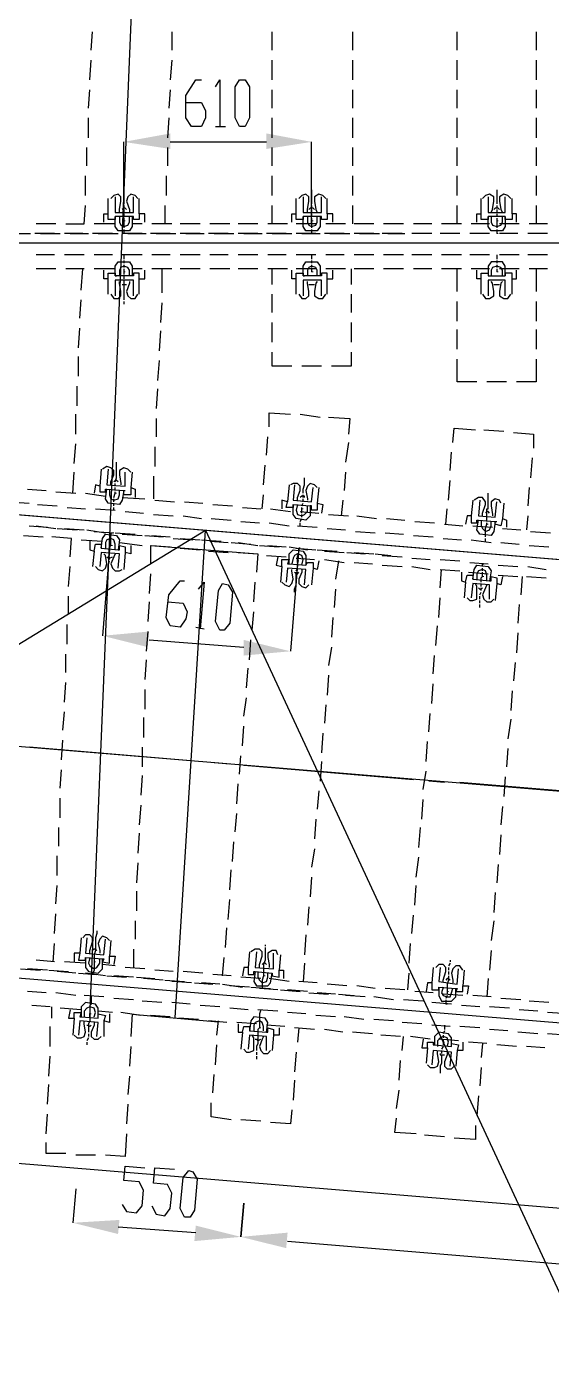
# Model space of a CAD drawing. Header units: millimetres. Extents: x -45 to 90, y -17 to 16.
# Drawn here: x 48.654 to 50.354, y -4.418 to -0.048 of the extents above; entities that cross this region are included whole.
import ezdxf

# ---------------------------------------------------------------- set-up
doc = ezdxf.new("R2010")
doc.units = ezdxf.units.MM
doc.layers.add('PDF_Geometry', color=7, linetype='Continuous')
doc.layers.add('PDF_Solid Fills', color=7, linetype='Continuous')

msp = doc.modelspace()

# ---------------------------------------------------------------- linework, layer by layer
at = {"color": 2}
for p, q in [((48.8575, -3.2662), (49.0272, 0.8114)), ((0, -0.75), (53.4325, -0.75)), ((40.7692, -0.9801), (53.4212, -2.0305)), ((40.7071, -1.7275), (53.3591, -2.778)), ((40.645, -2.4749), (53.2971, -3.5254))]:
    msp.add_line(p, q, dxfattribs=at)
at = {"color": 1}
msp.add_line((44.7642, -4.4158), (49.2328, -1.6828), dxfattribs=at)
at = {"color": 4}
for p, q in [((49.1347, -3.2677), (49.2328, -1.6828)), ((49.2328, -1.6828), (50.5564, -4.54)), ((49.0547, -1.7328), (49.4031, -1.7603)), ((48.995, -3.2554), (49.2745, -3.2801))]:
    msp.add_line(p, q, dxfattribs=at)
at = {"color": 5}
msp.add_line((40.5954, -3.0729), (53.2474, -4.1233), dxfattribs=at)
at = {"color": 1}
msp.add_lwpolyline([(41.9915, -1.0816), (49.2328, -1.6828)], dxfattribs=at)
at = {"color": 4}
msp.add_lwpolyline([(49.2328, -1.6828), (52.8268, -1.9812)], dxfattribs=at)
at = {"layer": 'PDF_Geometry', "lineweight": 25}
for points in [[(48.8621, -0.1238), (48.8665, -0.0642)], [(49.1234, -0.0642), (49.1234, -0.1238)], [(49.4489, -0.1238), (49.4489, -0.0642)], [(49.7102, -0.0642), (49.7102, -0.1238)], [(50.0494, -0.1238), (50.0494, -0.0642)], [(50.3061, -0.0642), (50.3061, -0.1238)], [(48.8575, -0.22), (48.8621, -0.1559)], [(49.1234, -0.1559), (49.1188, -0.22)], [(49.4489, -0.22), (49.4489, -0.1559)], [(49.7102, -0.1559), (49.7102, -0.22)], [(50.0494, -0.22), (50.0494, -0.1559)], [(50.3061, -0.1559), (50.3061, -0.22)], [(48.853, -0.3117), (48.8575, -0.2521)], [(49.1188, -0.2521), (49.1143, -0.3117)], [(49.1693, -0.2934), (49.2197, -0.2934), (49.2334, -0.3207), (49.2334, -0.3438), (49.2197, -0.3713), (49.1876, -0.3713), (49.1693, -0.3438), (49.1693, -0.2705), (49.2014, -0.22), (49.2197, -0.22)], [(49.2655, -0.243), (49.2793, -0.22), (49.2793, -0.3713)], [(49.4489, -0.3117), (49.4489, -0.2521)], [(49.7102, -0.2521), (49.7102, -0.3117)], [(50.0494, -0.3117), (50.0494, -0.2521)], [(50.3061, -0.2521), (50.3061, -0.3117)], [(48.853, -0.408), (48.853, -0.3438)], [(49.1143, -0.3438), (49.1097, -0.408)], [(49.4489, -0.408), (49.4489, -0.3438)], [(49.7102, -0.3438), (49.7102, -0.408)], [(50.0494, -0.408), (50.0494, -0.3438)], [(50.3061, -0.3438), (50.3061, -0.408)], [(49.2655, -0.3713), (49.2976, -0.3713)], [(48.9676, -0.6876), (48.9676, -0.4217)], [(49.1188, -0.4217), (49.4306, -0.4217)], [(49.5772, -0.6876), (49.5772, -0.4217)], [(48.8484, -0.4997), (48.8484, -0.4401)], [(49.1097, -0.4401), (49.1097, -0.4997)], [(49.4489, -0.4997), (49.4489, -0.4401)], [(49.7102, -0.4401), (49.7102, -0.4997)], [(50.0494, -0.4997), (50.0494, -0.4401)], [(50.3061, -0.4401), (50.3061, -0.4997)], [(48.8438, -0.5959), (48.8438, -0.5318)], [(49.1051, -0.5318), (49.1051, -0.5959)], [(49.4489, -0.5959), (49.4489, -0.5318)], [(49.7102, -0.5318), (49.7102, -0.5959)], [(50.0494, -0.5959), (50.0494, -0.5318)], [(50.3061, -0.5318), (50.3061, -0.5959)], [(48.9034, -0.683), (48.9034, -0.6555), (48.9171, -0.6555), (48.9171, -0.6051)], [(48.9538, -0.6509), (48.9538, -0.6418), (48.9584, -0.6143), (48.9584, -0.6005), (48.9492, -0.5914), (48.9355, -0.5959), (48.9263, -0.6051)], [(48.9401, -0.6005), (48.9401, -0.6509), (48.9996, -0.6509), (48.9996, -0.6005)], [(48.9676, -0.5776), (48.9676, -0.5822), (48.9676, -0.5868), (48.9676, -0.5959), (48.9676, -0.6005), (48.9676, -0.6097), (48.9676, -0.6143), (48.9676, -0.6234)], [(49.0134, -0.6051), (49.0042, -0.5959), (48.9905, -0.5914), (48.9811, -0.6005), (48.9767, -0.6143), (48.9859, -0.6418), (48.9859, -0.6509)], [(49.0363, -0.683), (49.0363, -0.6555), (49.018, -0.6555), (49.018, -0.6051)], [(49.5131, -0.683), (49.5131, -0.6555), (49.5268, -0.6555), (49.5268, -0.6051)], [(49.5635, -0.6509), (49.5635, -0.6418), (49.5681, -0.6143), (49.5681, -0.6005), (49.5589, -0.5914), (49.5452, -0.5959), (49.536, -0.6051)], [(49.5497, -0.6005), (49.5497, -0.6509), (49.6093, -0.6509), (49.6093, -0.6005)], [(49.5772, -0.5776), (49.5772, -0.5822), (49.5772, -0.5868), (49.5772, -0.5959), (49.5772, -0.6005), (49.5772, -0.6097), (49.5772, -0.6143), (49.5772, -0.6234)], [(49.6231, -0.6051), (49.6139, -0.5959), (49.6002, -0.5914), (49.5864, -0.6005), (49.5864, -0.6143), (49.591, -0.6418), (49.5956, -0.6509)], [(49.646, -0.683), (49.646, -0.6555), (49.6277, -0.6555), (49.6277, -0.6051)], [(50.1136, -0.683), (50.1136, -0.6555), (50.1272, -0.6555), (50.1272, -0.6051)], [(50.1594, -0.6509), (50.164, -0.6418), (50.1686, -0.6143), (50.1686, -0.6005), (50.1548, -0.5914), (50.1411, -0.5959), (50.1319, -0.6051)], [(50.1503, -0.6005), (50.1503, -0.6509), (50.2053, -0.6509), (50.2053, -0.6005)], [(50.1778, -0.5776), (50.1778, -0.5822), (50.1778, -0.5868), (50.1778, -0.5959), (50.1778, -0.6005), (50.1778, -0.6097), (50.1778, -0.6143), (50.1778, -0.6234)], [(50.2236, -0.6051), (50.2144, -0.5959), (50.2007, -0.5914), (50.1869, -0.6005), (50.1869, -0.6143), (50.1915, -0.6418), (50.1961, -0.6509)], [(50.2418, -0.683), (50.2418, -0.6555), (50.2282, -0.6555), (50.2282, -0.6051)], [(48.7796, -0.6876), (48.8392, -0.6876), (48.8438, -0.628)], [(48.9767, -0.6418), (48.9721, -0.6372), (48.9676, -0.6372), (48.963, -0.6418)], [(48.9676, -0.628), (48.9676, -0.6372)], [(48.9676, -0.6418), (48.9676, -0.6509)], [(49.1005, -0.628), (49.1005, -0.6876)], [(49.4489, -0.6876), (49.4489, -0.628)], [(49.5864, -0.6418), (49.5818, -0.6372), (49.5727, -0.6372), (49.5681, -0.6418)], [(49.5772, -0.628), (49.5772, -0.6372)], [(49.5772, -0.6418), (49.5772, -0.6509)], [(49.7102, -0.628), (49.7102, -0.6876)], [(50.0494, -0.6876), (50.0494, -0.628)], [(50.1869, -0.6418), (50.1824, -0.6372), (50.1732, -0.6372), (50.1686, -0.6418)], [(50.1778, -0.628), (50.1778, -0.6372)], [(50.1778, -0.6418), (50.1778, -0.6509)], [(50.3061, -0.628), (50.3061, -0.6876)], [(48.7475, -0.6876), (48.6833, -0.6876)], [(48.9401, -0.6876), (48.8713, -0.6876)], [(49.018, -0.6555), (49.018, -0.6739), (48.9996, -0.6739), (48.9996, -0.6645), (48.9951, -0.6645), (48.9951, -0.6968), (48.9859, -0.7105), (48.9492, -0.7105), (48.9401, -0.6968), (48.9401, -0.6645), (48.9401, -0.6739), (48.9171, -0.6739), (48.9171, -0.6555)], [(48.9951, -0.6645), (48.9401, -0.6645)], [(48.9538, -0.6645), (48.9538, -0.683), (48.9584, -0.6922), (48.9676, -0.6968), (48.9811, -0.6922), (48.9859, -0.683), (48.9859, -0.6645)], [(48.9676, -0.6555), (48.9676, -0.6645)], [(48.9676, -0.6693), (48.9676, -0.6784), (48.9676, -0.6876), (48.9676, -0.6922), (48.9676, -0.7014)], [(49.0272, -0.6876), (48.9951, -0.6876)], [(49.1234, -0.6876), (49.0592, -0.6876)], [(49.2151, -0.6876), (49.1509, -0.6876)], [(49.3114, -0.6876), (49.2472, -0.6876)], [(49.4031, -0.6876), (49.3389, -0.6876)], [(49.4993, -0.6876), (49.4351, -0.6876)], [(49.6277, -0.6555), (49.6277, -0.6739), (49.6093, -0.6739), (49.6093, -0.6645), (49.6048, -0.6645), (49.6048, -0.6968), (49.5956, -0.7105), (49.5589, -0.7105), (49.5497, -0.6968), (49.5497, -0.6645), (49.5497, -0.6739), (49.5268, -0.6739), (49.5268, -0.6555)], [(49.591, -0.6876), (49.5268, -0.6876)], [(49.6048, -0.6645), (49.5497, -0.6645)], [(49.5635, -0.6645), (49.5635, -0.683), (49.5681, -0.6922), (49.5772, -0.6968), (49.591, -0.6922), (49.5956, -0.683), (49.5956, -0.6645)], [(49.5772, -0.6555), (49.5772, -0.6645)], [(49.5772, -0.6693), (49.5772, -0.6784), (49.5772, -0.6876), (49.5772, -0.6922), (49.5772, -0.7014)], [(49.6873, -0.6876), (49.6231, -0.6876)], [(49.7789, -0.6876), (49.7148, -0.6876)], [(49.8752, -0.6876), (49.811, -0.6876)], [(49.9669, -0.6876), (49.9073, -0.6876)], [(50.0632, -0.6876), (49.999, -0.6876)], [(50.1548, -0.6876), (50.0953, -0.6876)], [(50.2282, -0.6555), (50.2282, -0.6739), (50.2053, -0.6739), (50.2053, -0.6645), (50.2053, -0.6968), (50.1961, -0.7105), (50.1594, -0.7105), (50.1503, -0.6968), (50.1503, -0.6645), (50.1503, -0.6739), (50.1272, -0.6739), (50.1272, -0.6555)], [(50.2053, -0.6645), (50.1503, -0.6645)], [(50.1594, -0.6645), (50.1594, -0.683), (50.164, -0.6922), (50.1778, -0.6968), (50.1915, -0.6922), (50.1961, -0.683), (50.1961, -0.6645)], [(50.1778, -0.6555), (50.1778, -0.6645)], [(50.1778, -0.6693), (50.1778, -0.6784), (50.1778, -0.6876), (50.1778, -0.6922), (50.1778, -0.7014)], [(50.2511, -0.6876), (50.1869, -0.6876)], [(50.3428, -0.6876), (50.2832, -0.6876)], [(48.6054, -0.7197), (48.665, -0.7197)], [(48.7429, -0.7197), (48.6788, -0.7197)], [(48.6971, -0.7197), (48.7613, -0.7197)], [(48.8346, -0.7197), (48.775, -0.7197)], [(48.7934, -0.7197), (48.853, -0.7197)], [(48.9309, -0.7197), (48.8665, -0.7197)], [(48.885, -0.7197), (48.9492, -0.7197)], [(49.0272, -0.7197), (48.963, -0.7197)], [(48.9676, -0.706), (48.9676, -0.7197)], [(48.9811, -0.7197), (49.0409, -0.7197)], [(49.1188, -0.7197), (49.0547, -0.7197)], [(49.073, -0.7197), (49.1372, -0.7197)], [(49.2151, -0.7197), (49.1509, -0.7197)], [(49.1693, -0.7197), (49.2289, -0.7197)], [(49.3068, -0.7197), (49.2426, -0.7197)], [(49.2609, -0.7197), (49.3249, -0.7197)], [(49.4031, -0.7197), (49.3389, -0.7197)], [(49.3572, -0.7197), (49.4168, -0.7197)], [(49.4947, -0.7197), (49.4306, -0.7197)], [(49.4489, -0.7197), (49.5131, -0.7197)], [(49.591, -0.7197), (49.5268, -0.7197)], [(49.5452, -0.7197), (49.6048, -0.7197)], [(49.5772, -0.706), (49.5772, -0.7197)], [(49.6827, -0.7197), (49.6185, -0.7197)], [(49.6368, -0.7197), (49.701, -0.7197)], [(49.7789, -0.7197), (49.7148, -0.7197)], [(49.7331, -0.7197), (49.7973, -0.7197)], [(49.8706, -0.7197), (49.8065, -0.7197)], [(49.8248, -0.7197), (49.8798, -0.7197)], [(49.9669, -0.7197), (49.9027, -0.7197)], [(50.0586, -0.7197), (49.9944, -0.7197)], [(50.1548, -0.7197), (50.0907, -0.7197)], [(50.1778, -0.706), (50.1778, -0.7197)], [(50.2465, -0.7197), (50.1869, -0.7197)], [(50.3428, -0.7197), (50.2786, -0.7197)], [(48.7429, -0.7885), (48.6833, -0.7885)], [(48.8392, -0.7885), (48.775, -0.7885)], [(48.9309, -0.7885), (48.8713, -0.7885)], [(49.018, -0.8664), (49.018, -0.8481), (48.9996, -0.8481), (48.9996, -0.8572), (48.9951, -0.8572), (48.9401, -0.8572), (48.9401, -0.8251), (48.9492, -0.8114), (48.9859, -0.8114), (48.9951, -0.8251), (48.9951, -0.8572)], [(48.9859, -0.8572), (48.9859, -0.8389), (48.9811, -0.8297), (48.9676, -0.8251), (48.9584, -0.8297), (48.9538, -0.8389), (48.9538, -0.8572)], [(49.0272, -0.7885), (48.963, -0.7885)], [(48.9676, -0.7885), (48.9676, -0.8022)], [(48.9676, -0.8068), (48.9676, -0.816)], [(48.9676, -0.8206), (48.9676, -0.8297)], [(49.1188, -0.7885), (49.0592, -0.7885)], [(49.2151, -0.7885), (49.1509, -0.7885)], [(49.3068, -0.7885), (49.2472, -0.7885)], [(49.4031, -0.7885), (49.3389, -0.7885)], [(49.4947, -0.7885), (49.4351, -0.7885)], [(49.591, -0.7885), (49.5268, -0.7885)], [(49.6277, -0.8664), (49.6277, -0.8481), (49.6093, -0.8481), (49.6093, -0.8572), (49.6048, -0.8572), (49.5497, -0.8572), (49.5497, -0.8251), (49.5589, -0.8114), (49.5956, -0.8114), (49.6048, -0.8251), (49.6048, -0.8572)], [(49.5956, -0.8572), (49.5956, -0.8389), (49.591, -0.8297), (49.5772, -0.8251), (49.5681, -0.8297), (49.5635, -0.8389), (49.5635, -0.8572)], [(49.5772, -0.7885), (49.5772, -0.8022)], [(49.5772, -0.8068), (49.5772, -0.816)], [(49.5772, -0.8206), (49.5772, -0.8297)], [(49.6827, -0.7885), (49.6231, -0.7885)], [(49.7789, -0.7885), (49.7148, -0.7885)], [(49.8752, -0.7885), (49.811, -0.7885)], [(49.9669, -0.7885), (49.9027, -0.7885)], [(50.0632, -0.7885), (49.999, -0.7885)], [(50.1548, -0.7885), (50.0907, -0.7885)], [(50.2282, -0.8664), (50.2282, -0.8481), (50.2053, -0.8481), (50.2053, -0.8572), (50.2053, -0.8251), (50.1961, -0.8114), (50.1594, -0.8114), (50.1503, -0.8251), (50.1503, -0.8572), (50.2053, -0.8572)], [(50.1961, -0.8572), (50.1961, -0.8389), (50.1915, -0.8297), (50.1778, -0.8251), (50.164, -0.8297), (50.1594, -0.8389), (50.1594, -0.8572)], [(50.1778, -0.7885), (50.1778, -0.8022)], [(50.1778, -0.8068), (50.1778, -0.816)], [(50.1778, -0.8206), (50.1778, -0.8297)], [(50.2511, -0.7885), (50.1869, -0.7885)], [(50.3428, -0.7885), (50.2786, -0.7885)], [(48.7475, -0.8343), (48.6833, -0.8343)], [(48.8392, -0.8343), (48.7796, -0.8343)], [(48.83, -0.9031), (48.8346, -0.8343)], [(48.9401, -0.8343), (48.8713, -0.8343)], [(48.9171, -0.9168), (48.9171, -0.8664), (48.9034, -0.8664), (48.9034, -0.8389)], [(48.9171, -0.8664), (48.9171, -0.8481), (48.9401, -0.8481), (48.9401, -0.8572), (48.9446, -0.8572)], [(48.9996, -0.9214), (48.9996, -0.871), (48.9401, -0.871), (48.9401, -0.9214)], [(48.9676, -0.8343), (48.9676, -0.8435), (48.9676, -0.8526)], [(48.9676, -0.8572), (48.9676, -0.8664)], [(48.9676, -0.871), (48.9676, -0.8802), (48.9676, -0.8847), (48.9676, -0.8937), (48.9676, -0.8985), (48.9676, -0.9077), (48.9676, -0.9122), (48.9676, -0.9214), (48.9676, -0.926), (48.9676, -0.9352)], [(49.0272, -0.8343), (48.9951, -0.8343)], [(49.018, -0.9168), (49.018, -0.8664), (49.0363, -0.8664), (49.0363, -0.8389)], [(49.1234, -0.8343), (49.0592, -0.8343)], [(49.0913, -0.8343), (49.0913, -0.9122)], [(49.2151, -0.8343), (49.1509, -0.8343)], [(49.3114, -0.8343), (49.2472, -0.8343)], [(49.4031, -0.8343), (49.3389, -0.8343)], [(49.4993, -0.8343), (49.4351, -0.8343)], [(49.4489, -0.8847), (49.4489, -0.8343)], [(49.5268, -0.9168), (49.5268, -0.8664), (49.5131, -0.8664), (49.5131, -0.8389)], [(49.591, -0.8343), (49.5268, -0.8343)], [(49.5268, -0.8664), (49.5268, -0.8481), (49.5497, -0.8481), (49.5497, -0.8572), (49.5541, -0.8572)], [(49.6093, -0.9214), (49.6093, -0.871), (49.5497, -0.871), (49.5497, -0.9214)], [(49.5772, -0.8343), (49.5772, -0.8435)], [(49.6873, -0.8343), (49.6231, -0.8343)], [(49.6277, -0.9168), (49.6277, -0.8664), (49.646, -0.8664), (49.646, -0.8389)], [(49.7056, -0.8343), (49.7056, -0.8847)], [(49.7789, -0.8343), (49.7148, -0.8343)], [(49.8752, -0.8343), (49.811, -0.8343)], [(49.9669, -0.8343), (49.9073, -0.8343)], [(50.0632, -0.8343), (49.999, -0.8343)], [(50.0494, -0.9077), (50.0494, -0.8343)], [(50.1548, -0.8343), (50.0953, -0.8343)], [(50.1272, -0.9168), (50.1272, -0.8664), (50.1136, -0.8664), (50.1136, -0.8389)], [(50.1272, -0.8664), (50.1272, -0.8481), (50.1503, -0.8481), (50.1503, -0.8572), (50.1548, -0.8572)], [(50.2053, -0.9214), (50.2053, -0.871), (50.1503, -0.871), (50.1503, -0.9214)], [(50.1778, -0.8343), (50.1778, -0.8435)], [(50.2511, -0.8343), (50.1869, -0.8343)], [(50.2282, -0.9168), (50.2282, -0.8664), (50.2418, -0.8664), (50.2418, -0.8389)], [(50.3428, -0.8343), (50.2832, -0.8343)], [(50.3061, -0.8343), (50.3061, -0.9077)], [(48.9263, -0.9168), (48.9355, -0.9306), (48.9492, -0.9306), (48.9584, -0.9214), (48.9584, -0.9077), (48.9538, -0.8802), (48.9538, -0.8756)], [(48.963, -0.8847), (48.9676, -0.8847), (48.9721, -0.8847), (48.9767, -0.8847)], [(48.9859, -0.8756), (48.9859, -0.8802), (48.9767, -0.9077), (48.9811, -0.9214), (48.9905, -0.9306), (49.0042, -0.9306), (49.0134, -0.9168)], [(49.4489, -0.9764), (49.4489, -0.9168)], [(49.536, -0.9168), (49.5452, -0.9306), (49.5589, -0.9306), (49.5681, -0.9214), (49.5681, -0.9077), (49.5635, -0.8802), (49.5635, -0.8756)], [(49.5681, -0.8847), (49.5727, -0.8847), (49.5818, -0.8847), (49.5864, -0.8847)], [(49.5956, -0.8756), (49.591, -0.8802), (49.5864, -0.9077), (49.5864, -0.9214), (49.6002, -0.9306), (49.6139, -0.9306), (49.6231, -0.9168)], [(49.7056, -0.9168), (49.7056, -0.9764)], [(50.1319, -0.9168), (50.1411, -0.9306), (50.1548, -0.9306), (50.1686, -0.9214), (50.1686, -0.9077), (50.164, -0.8802), (50.1594, -0.8756)], [(50.1686, -0.8847), (50.1732, -0.8847), (50.1824, -0.8847), (50.1869, -0.8847)], [(50.1961, -0.8756), (50.1915, -0.8802), (50.1869, -0.9077), (50.1869, -0.9214), (50.2007, -0.9306), (50.2144, -0.9306), (50.2236, -0.9168)], [(48.8255, -0.9948), (48.83, -0.9352)], [(48.9676, -0.9397), (48.9676, -0.9489)], [(49.0913, -0.9443), (49.0867, -1.0083)], [(50.0494, -1.0039), (50.0494, -0.9397)], [(50.3061, -0.9397), (50.3061, -1.0039)], [(48.8209, -1.091), (48.8255, -1.0268)], [(49.0867, -1.036), (49.0822, -1.1002)], [(49.4489, -1.0727), (49.4489, -1.0083)], [(49.7056, -1.0083), (49.7056, -1.0727)], [(50.0494, -1.0956), (50.0494, -1.0314)], [(50.3061, -1.0314), (50.3061, -1.0956)], [(48.8209, -1.1827), (48.8209, -1.1185)], [(49.0822, -1.1323), (49.0776, -1.1965)], [(49.5131, -1.1506), (49.4489, -1.1506), (49.4489, -1.1048)], [(49.7056, -1.1048), (49.7056, -1.1506), (49.6414, -1.1506)], [(50.1136, -1.201), (50.0494, -1.201), (50.0494, -1.1277)], [(50.3061, -1.1277), (50.3061, -1.201), (50.2418, -1.201)], [(49.6093, -1.1506), (49.5452, -1.1506)], [(48.8163, -1.279), (48.8163, -1.2148)], [(50.2099, -1.201), (50.1457, -1.201)], [(49.0776, -1.224), (49.073, -1.2881)], [(48.8117, -1.3707), (48.8117, -1.3065)], [(49.4395, -1.3477), (49.4395, -1.3019), (49.5085, -1.3065)], [(49.5406, -1.3065), (49.6048, -1.3156)], [(49.073, -1.3202), (49.073, -1.3798)], [(49.6323, -1.3156), (49.701, -1.3202), (49.6964, -1.3707)], [(50.0357, -1.3982), (50.0402, -1.3521), (50.109, -1.3569)], [(49.4306, -1.4394), (49.4351, -1.3798)], [(49.6964, -1.3982), (49.6873, -1.4623)], [(50.1365, -1.3569), (50.2007, -1.3615)], [(50.2328, -1.3661), (50.297, -1.3707), (50.297, -1.4165)], [(48.8071, -1.4667), (48.8117, -1.4027)], [(49.0684, -1.4119), (49.0684, -1.4761)], [(50.0265, -1.4898), (50.0311, -1.4302)], [(48.8942, -1.4853), (48.8896, -1.5403), (48.8759, -1.5357), (48.8713, -1.5632)], [(48.9263, -1.5357), (48.9263, -1.5265), (48.9355, -1.5036), (48.9355, -1.4898), (48.9263, -1.4807), (48.9126, -1.4761), (48.8988, -1.4853)], [(48.9171, -1.4853), (48.9126, -1.5357), (48.9721, -1.5403), (48.9721, -1.4944)], [(48.9401, -1.5265), (48.9446, -1.5128), (48.9446, -1.499), (48.9446, -1.4853), (48.9446, -1.4715), (48.9446, -1.4623)], [(48.9905, -1.4944), (48.9811, -1.4853), (48.9676, -1.4807), (48.9538, -1.4898), (48.9538, -1.5036), (48.9584, -1.5311), (48.9584, -1.5357)], [(49.4214, -1.5357), (49.426, -1.4715)], [(50.2924, -1.4486), (50.2878, -1.5128)], [(48.8025, -1.5632), (48.8071, -1.4944)], [(48.9492, -1.5265), (48.9446, -1.5219), (48.9401, -1.5219), (48.9355, -1.5265)], [(48.9951, -1.4944), (48.9905, -1.5448), (49.0042, -1.5494), (49.0042, -1.5769)], [(49.0638, -1.5082), (49.0638, -1.5813)], [(49.5497, -1.5632), (49.5497, -1.5494), (49.5541, -1.5357), (49.5541, -1.5219), (49.5541, -1.5128)], [(49.6873, -1.4944), (49.6827, -1.554)], [(50.0219, -1.5861), (50.0265, -1.5219)], [(48.6558, -1.5494), (48.7154, -1.554)], [(48.7475, -1.5586), (48.8117, -1.5632)], [(48.8438, -1.5632), (48.908, -1.5724)], [(48.8896, -1.5403), (48.8896, -1.5586), (48.908, -1.5586), (48.908, -1.5494), (48.9126, -1.5494), (48.9676, -1.554), (48.963, -1.5861), (48.9538, -1.5999), (48.9171, -1.5953), (48.908, -1.5813), (48.9126, -1.5494)], [(48.9217, -1.5494), (48.9217, -1.5678), (48.9263, -1.5813), (48.9355, -1.5861), (48.9492, -1.5813), (48.9538, -1.5678), (48.9538, -1.554)], [(48.9355, -1.5769), (48.9401, -1.5632), (48.9401, -1.5586)], [(48.9401, -1.5403), (48.9401, -1.5311)], [(48.9401, -1.554), (48.9401, -1.5448)], [(48.9905, -1.5448), (48.9905, -1.5678), (48.9676, -1.5678), (48.9676, -1.554), (48.9721, -1.554)], [(49.4168, -1.6136), (49.4214, -1.5678)], [(49.5039, -1.5357), (49.4993, -1.5907), (49.481, -1.5861), (49.481, -1.6136)], [(49.5314, -1.5861), (49.5314, -1.5769), (49.5406, -1.554), (49.5406, -1.5403), (49.5314, -1.5311), (49.5177, -1.5311), (49.5085, -1.5357)], [(49.5222, -1.5357), (49.5177, -1.5861), (49.5772, -1.5907), (49.5818, -1.5448)], [(49.5541, -1.5769), (49.5541, -1.5724), (49.5452, -1.5724), (49.5406, -1.5769)], [(49.5497, -1.5769), (49.5497, -1.5678)], [(49.5956, -1.5448), (49.5864, -1.5357), (49.5727, -1.5311), (49.5635, -1.5403), (49.5589, -1.554), (49.5635, -1.5813), (49.5635, -1.5861)], [(49.6002, -1.5448), (49.5956, -1.5953), (49.6139, -1.5999), (49.6093, -1.6274)], [(50.1457, -1.6549), (50.1457, -1.6411), (50.1457, -1.6274), (50.1457, -1.6136), (50.1503, -1.6136), (50.1503, -1.5999), (50.1503, -1.5861), (50.1503, -1.5724), (50.1503, -1.5632)], [(50.2832, -1.5448), (50.2786, -1.6044)], [(48.5962, -1.5907), (48.6604, -1.5953)], [(48.6879, -1.5999), (48.7519, -1.6044)], [(48.7842, -1.609), (48.8438, -1.6136)], [(48.8759, -1.6136), (48.9401, -1.6182)], [(48.9355, -1.5907), (48.9355, -1.5813)], [(48.9355, -1.6044), (48.9355, -1.5953)], [(48.9355, -1.6182), (48.9355, -1.609)], [(48.963, -1.5769), (49.0363, -1.5813)], [(49.0684, -1.5861), (49.1326, -1.5907)], [(49.1647, -1.5907), (49.2243, -1.5953)], [(49.2564, -1.5999), (49.3205, -1.6044)], [(49.3526, -1.609), (49.4122, -1.6136)], [(49.4443, -1.6136), (49.5085, -1.6228)], [(49.5956, -1.5953), (49.5956, -1.6182), (49.5772, -1.6182), (49.5772, -1.6044), (49.5727, -1.6044), (49.5727, -1.6365), (49.5589, -1.6503), (49.5268, -1.6457), (49.5177, -1.6319), (49.5177, -1.5999), (49.5177, -1.609), (49.4947, -1.609), (49.4993, -1.5907)], [(49.5177, -1.5999), (49.5727, -1.6044)], [(49.5314, -1.5999), (49.5268, -1.6182), (49.5314, -1.6319), (49.5452, -1.6365), (49.5541, -1.6319), (49.5635, -1.6228), (49.5635, -1.6044)], [(49.5452, -1.6044), (49.5497, -1.5953)], [(49.5452, -1.6274), (49.5452, -1.6136), (49.5452, -1.609)], [(49.5497, -1.5907), (49.5497, -1.5813)], [(49.6781, -1.5861), (49.6735, -1.6365)], [(50.0125, -1.664), (50.0173, -1.6136)], [(50.0998, -1.5861), (50.0953, -1.6365), (50.0815, -1.6365), (50.0769, -1.664)], [(50.1319, -1.6365), (50.1319, -1.6274), (50.1411, -1.5999), (50.1411, -1.5907), (50.1319, -1.5769), (50.1182, -1.5769), (50.1044, -1.5861)], [(50.1228, -1.5861), (50.1182, -1.6365), (50.1732, -1.6411), (50.1778, -1.5907)], [(50.1915, -1.5953), (50.1869, -1.5861), (50.1732, -1.5813), (50.1594, -1.5907), (50.1594, -1.6044), (50.164, -1.6319), (50.164, -1.6365)], [(50.2007, -1.5953), (50.1961, -1.6457), (50.2099, -1.6503), (50.2099, -1.6732)], [(48.9721, -1.6228), (49.0317, -1.6274)], [(49.0638, -1.6319), (49.128, -1.6365)], [(49.1601, -1.6365), (49.2197, -1.6457)], [(49.2518, -1.6457), (49.316, -1.6503)], [(49.348, -1.6549), (49.4076, -1.6595)], [(49.4395, -1.6595), (49.5039, -1.6686)], [(49.5406, -1.6228), (49.6002, -1.6274)], [(49.5406, -1.6549), (49.5452, -1.6457)], [(49.5406, -1.6686), (49.5406, -1.6595)], [(49.5452, -1.6411), (49.5452, -1.6319)], [(49.6323, -1.6319), (49.6964, -1.6365)], [(49.7239, -1.6365), (49.7881, -1.6457)], [(49.8202, -1.6457), (49.8798, -1.6503)], [(49.9119, -1.6549), (49.9761, -1.6595)], [(50.0953, -1.6365), (50.0953, -1.6595), (50.1136, -1.6595), (50.1136, -1.6503), (50.1182, -1.6503), (50.1732, -1.6549), (50.1686, -1.687), (50.1594, -1.7007), (50.1228, -1.6959), (50.1136, -1.6824), (50.1182, -1.6503)], [(50.1272, -1.6503), (50.1272, -1.6686), (50.1319, -1.6778), (50.1411, -1.687), (50.1548, -1.6824), (50.1594, -1.6686), (50.1594, -1.6549)], [(50.1548, -1.6274), (50.1503, -1.6228), (50.1457, -1.6228), (50.1411, -1.6274)], [(50.1411, -1.7053), (50.1411, -1.6915), (50.1411, -1.6778), (50.1457, -1.664), (50.1457, -1.6595)], [(50.1961, -1.6457), (50.1915, -1.6686), (50.1732, -1.664), (50.1732, -1.6549), (50.1778, -1.6549)], [(50.2786, -1.6365), (50.274, -1.6824)], [(48.6421, -1.7007), (48.7063, -1.7053)], [(48.6604, -1.6686), (48.72, -1.6732)], [(48.6833, -1.6686), (48.7475, -1.6778)], [(48.7519, -1.6778), (48.8163, -1.6824)], [(48.775, -1.6778), (48.8392, -1.6824)], [(48.8484, -1.6824), (48.908, -1.6915)], [(48.8713, -1.687), (48.9355, -1.6915)], [(48.8713, -1.7511), (48.8759, -1.7282), (48.8942, -1.7282), (48.8942, -1.742), (48.8988, -1.7099), (48.908, -1.6959), (48.9446, -1.7007), (48.9538, -1.7145), (48.9492, -1.7465)], [(48.9263, -1.6915), (48.8988, -2.0262)], [(48.9263, -1.7007), (48.9263, -1.6915), (48.9309, -1.6915)], [(48.9401, -1.6915), (49.0042, -1.6959)], [(48.963, -1.6959), (49.0272, -1.7007)], [(49.0363, -1.7007), (49.0957, -1.7053)], [(49.0592, -1.7007), (49.1188, -1.7053)], [(49.5314, -1.6686), (49.5956, -1.6732)], [(49.6277, -1.6778), (49.6873, -1.6824)], [(49.7194, -1.687), (49.7833, -1.6915)], [(49.8156, -1.6915), (49.8752, -1.6959)], [(49.9073, -1.7007), (49.9715, -1.7053)], [(50.0082, -1.664), (50.0677, -1.6686)], [(50.0998, -1.6686), (50.164, -1.6732)], [(50.1961, -1.6778), (50.2557, -1.6824)], [(50.2878, -1.687), (50.352, -1.6915)], [(48.7934, -1.7695), (48.7979, -1.7099), (48.7338, -1.7053)], [(48.83, -1.7145), (48.8988, -1.719)], [(48.8575, -1.719), (48.8575, -1.7465), (48.8713, -1.7511), (48.8665, -1.8016)], [(48.8942, -1.742), (48.9492, -1.7465), (48.9538, -1.7465), (48.9538, -1.7328), (48.9721, -1.7374), (48.9721, -1.7557)], [(48.9401, -1.7465), (48.9401, -1.7282), (48.9355, -1.7145), (48.9263, -1.7099), (48.9126, -1.7145), (48.908, -1.7236), (48.908, -1.742)], [(48.9217, -1.7374), (48.9263, -1.7328), (48.9263, -1.719), (48.9263, -1.7053)], [(48.9217, -1.7511), (48.9217, -1.742)], [(48.9538, -1.7236), (49.0272, -1.7328)], [(48.9905, -1.7328), (48.9905, -1.7603), (48.9721, -1.7557), (48.9676, -1.8105)], [(49.0547, -1.7328), (49.0547, -1.7924)], [(49.0592, -1.7328), (49.1188, -1.7374)], [(49.128, -1.7099), (49.1922, -1.7145)], [(49.1509, -1.7099), (49.2151, -1.7145)], [(49.1509, -1.742), (49.2151, -1.7465)], [(49.2197, -1.7145), (49.2839, -1.719)], [(49.2472, -1.719), (49.3068, -1.7236)], [(49.316, -1.7236), (49.3801, -1.7282)], [(49.3389, -1.7236), (49.4031, -1.7328)], [(49.4076, -1.7328), (49.4718, -1.7374)], [(49.4351, -1.7328), (49.4947, -1.7374)], [(49.481, -1.8016), (49.481, -1.7786), (49.5039, -1.7786), (49.4993, -1.7924), (49.5039, -1.7924), (49.5039, -1.7603), (49.5177, -1.7465), (49.5497, -1.7511), (49.5589, -1.7649), (49.5589, -1.797), (49.5635, -1.7878), (49.5818, -1.7878), (49.5818, -1.8061)], [(49.5039, -1.7374), (49.5635, -1.7465)], [(49.5406, -1.742), (49.536, -1.742), (49.5085, -2.0766)], [(49.5268, -1.742), (49.591, -1.7465)], [(49.5314, -1.7878), (49.5314, -1.7832), (49.5314, -1.7695), (49.536, -1.7557), (49.536, -1.742)], [(49.5956, -1.7465), (49.6598, -1.7511)], [(50.0036, -1.7099), (50.0632, -1.7145)], [(50.0953, -1.7145), (50.1594, -1.7236)], [(50.1411, -1.719), (50.1411, -1.7099)], [(50.1915, -1.7236), (50.2511, -1.7282)], [(50.2832, -1.7328), (50.3474, -1.7374)], [(48.8759, -1.8016), (48.885, -1.8105), (48.8988, -1.8153), (48.908, -1.8061), (48.9126, -1.7924), (48.908, -1.7649), (48.9034, -1.7603)], [(48.9492, -1.8061), (48.9538, -1.7603), (48.8942, -1.7557), (48.8896, -1.8016)], [(48.9126, -1.7695), (48.9171, -1.7741), (48.9217, -1.7741), (48.9309, -1.7695)], [(48.9171, -1.8336), (48.9171, -1.8245), (48.9171, -1.8105), (48.9171, -1.797), (48.9217, -1.7832)], [(48.9217, -1.7649), (48.9217, -1.7557)], [(48.9217, -1.7786), (48.9217, -1.7695)], [(48.9401, -1.7603), (48.9355, -1.7695), (48.9263, -1.7924), (48.9309, -1.8061), (48.9401, -1.8153), (48.9538, -1.8153), (48.963, -1.8105)], [(49.2426, -1.7511), (49.3068, -1.7557)], [(49.3389, -1.7557), (49.4031, -1.7603), (49.3985, -1.8199)], [(49.4306, -1.7649), (49.4947, -1.7695)], [(49.4672, -1.7695), (49.4626, -1.797), (49.481, -1.8016), (49.4764, -1.852)], [(49.5452, -1.797), (49.5497, -1.7786), (49.5452, -1.7649), (49.5314, -1.7603), (49.5222, -1.7649), (49.5177, -1.7741), (49.5131, -1.7924)], [(49.5268, -1.7741), (49.5864, -1.7786)], [(49.6002, -1.7832), (49.5956, -1.8105), (49.5818, -1.8061), (49.5772, -1.8612)], [(49.6185, -1.7511), (49.6827, -1.7557)], [(49.6185, -1.7786), (49.6827, -1.7878)], [(49.6643, -1.7832), (49.6552, -1.8428)], [(49.6919, -1.7557), (49.7514, -1.7603)], [(49.7148, -1.7557), (49.7789, -1.7603)], [(49.7148, -1.7878), (49.7744, -1.7924)], [(49.7833, -1.7603), (49.834, -1.7649)], [(49.8065, -1.7649), (49.8706, -1.7695)], [(49.9027, -1.7741), (49.9623, -1.7786)], [(49.9944, -1.7786), (50.0586, -1.7832)], [(50.0907, -1.7878), (50.1503, -1.7924)], [(48.7888, -1.8657), (48.7934, -1.8016)], [(49.0547, -1.8245), (49.0501, -1.8887)], [(49.481, -1.852), (49.4902, -1.8612), (49.5039, -1.8657), (49.5131, -1.8566), (49.5177, -1.8428), (49.5131, -1.8153), (49.5131, -1.8105)], [(49.5541, -1.8612), (49.5589, -1.8105), (49.4993, -1.8061), (49.4947, -1.852)], [(49.5039, -1.7924), (49.5589, -1.797)], [(49.5222, -1.8841), (49.5222, -1.8749), (49.5268, -1.8612), (49.5268, -1.8474), (49.5268, -1.8336), (49.5268, -1.8199)], [(49.5222, -1.8199), (49.5268, -1.8245), (49.5314, -1.8245), (49.536, -1.8199)], [(49.5268, -1.8153), (49.5314, -1.8061)], [(49.5314, -1.8016), (49.5314, -1.7924)], [(49.5452, -1.8105), (49.5452, -1.8199), (49.536, -1.8428), (49.536, -1.8566), (49.5452, -1.8657), (49.5589, -1.8703), (49.5681, -1.8612)], [(49.8065, -1.797), (49.8706, -1.8016)], [(49.9027, -1.8016), (49.9623, -1.8105)], [(49.9944, -1.8105), (50.0586, -1.8153)], [(49.9944, -1.8703), (49.999, -1.8105)], [(50.0632, -1.8199), (50.0632, -1.8474), (50.0769, -1.852), (50.0723, -1.9024)], [(50.0769, -1.852), (50.0815, -1.8291), (50.0998, -1.8291), (50.0998, -1.8428), (50.1044, -1.8105), (50.1136, -1.797), (50.1503, -1.8016), (50.1594, -1.8153), (50.1548, -1.8474)], [(50.0861, -1.8199), (50.1503, -1.8245)], [(50.0998, -1.8428), (50.1548, -1.8474), (50.1594, -1.8474), (50.1594, -1.8336), (50.1778, -1.8382), (50.1778, -1.8566)], [(50.1457, -1.8474), (50.1457, -1.8291), (50.1411, -1.8153), (50.1319, -1.8105), (50.1182, -1.8153), (50.1136, -1.8245), (50.1136, -1.8428)], [(50.1272, -1.852), (50.1272, -1.8428), (50.1272, -1.8382), (50.1319, -1.8336), (50.1319, -1.8199)], [(50.1319, -1.8016), (50.1319, -1.7924), (50.1365, -1.7924)], [(50.1319, -1.8153), (50.1319, -1.8061)], [(50.1961, -1.8336), (50.1915, -1.8612), (50.1778, -1.8566), (50.1732, -1.9116)], [(50.1824, -1.797), (50.2465, -1.8016)], [(50.1824, -1.8291), (50.2465, -1.8336)], [(50.2603, -1.8336), (50.2557, -1.8932)], [(50.274, -1.8336), (50.3382, -1.8382)], [(50.2786, -1.8016), (50.3382, -1.8105)], [(49.1097, -1.9162), (49.1601, -1.9207), (49.1738, -1.9483), (49.1693, -1.9712), (49.1509, -1.9987), (49.1188, -1.9941), (49.1051, -1.9666), (49.1143, -1.8932), (49.1509, -1.8474), (49.1647, -1.8474)], [(49.2103, -1.8749), (49.2289, -1.852), (49.2151, -2.0033)], [(49.3893, -1.9162), (49.3939, -1.852)], [(49.6552, -1.8749), (49.6506, -1.9345)], [(50.0815, -1.9024), (50.0907, -1.9116), (50.0998, -1.9116), (50.1136, -1.907), (50.1136, -1.8932), (50.1136, -1.8657), (50.109, -1.8566)], [(50.1548, -1.907), (50.1548, -1.8612), (50.0998, -1.8566), (50.0953, -1.9024)], [(50.1182, -1.8703), (50.1228, -1.8749), (50.1272, -1.8749), (50.1319, -1.8703)], [(50.1272, -1.8657), (50.1272, -1.8566)], [(50.1272, -1.8795), (50.1272, -1.8703)], [(50.1457, -1.8612), (50.1411, -1.8703), (50.1319, -1.8932), (50.1365, -1.907), (50.1457, -1.9162), (50.1594, -1.9162), (50.1686, -1.907)], [(48.7888, -1.9574), (48.7888, -1.8978)], [(49.0501, -1.9162), (49.0455, -1.9803)], [(49.9898, -1.9666), (49.9944, -1.9024)], [(50.1228, -1.8932), (50.1272, -1.8841)], [(50.1228, -1.907), (50.1228, -1.8978)], [(50.1228, -1.9207), (50.1228, -1.9116)], [(49.3847, -2.0078), (49.3893, -1.9483)], [(50.1228, -1.9345), (50.1228, -1.9251)], [(50.2511, -1.9251), (50.2465, -1.9849)], [(48.7842, -2.0537), (48.7842, -1.9895)], [(49.2014, -1.9987), (49.2289, -2.0033)], [(49.646, -1.9666), (49.6414, -2.0308)], [(49.9807, -2.0583), (49.9852, -1.9941)], [(49.0455, -2.0124), (49.0409, -2.0766)], [(49.0501, -2.0397), (49.3572, -2.0629)], [(49.3755, -2.1041), (49.3801, -2.0397)], [(50.2465, -2.017), (50.2418, -2.0812)], [(48.7796, -2.1454), (48.7796, -2.0858)], [(49.6414, -2.0629), (49.6323, -2.1224)], [(49.9715, -2.15), (49.9761, -2.0904)], [(49.0409, -2.1041), (49.0363, -2.1683)], [(49.3664, -2.1958), (49.371, -2.1316)], [(50.2374, -2.1133), (50.2328, -2.1729)], [(48.775, -2.2416), (48.7796, -2.1775)], [(49.6323, -2.1543), (49.6277, -2.2187)], [(49.9669, -2.2462), (49.9715, -2.182)], [(49.0363, -2.2004), (49.0363, -2.2646)], [(49.3572, -2.2875), (49.3664, -2.2279)], [(50.2282, -2.205), (50.2236, -2.2689)], [(49.6231, -2.2508), (49.6185, -2.3104)], [(48.7704, -2.3333), (48.775, -2.2737)], [(49.0317, -2.2921), (49.0317, -2.3562)], [(49.9577, -2.3379), (49.9623, -2.2783)], [(50.2236, -2.2966), (50.2144, -2.3608)], [(49.3526, -2.3836), (49.3572, -2.3196)], [(49.6139, -2.3425), (49.6093, -2.4067)], [(49.2103, -2.4342), (48.6604, -2.3883)], [(48.7659, -2.4296), (48.7704, -2.3654)], [(49.0272, -2.3883), (49.0272, -2.4525)], [(49.9486, -2.4342), (49.9531, -2.37)], [(50.2144, -2.3929), (50.2099, -2.4525)], [(49.3114, -2.4433), (49.2609, -2.4388)], [(49.3435, -2.4754), (49.348, -2.4158)], [(49.6093, -2.4342), (49.6048, -2.4982)], [(48.7613, -2.5213), (48.7659, -2.4617)], [(49.0272, -2.48), (49.0226, -2.5442)], [(49.9073, -2.4938), (49.3572, -2.4479)], [(49.9394, -2.5258), (49.9486, -2.4663)], [(50.2053, -2.4846), (50.2007, -2.5488)], [(49.3343, -2.5717), (49.3389, -2.5075)], [(49.6002, -2.5304), (49.5956, -2.59)], [(50.0082, -2.5029), (49.9577, -2.4982)], [(50.6041, -2.5488), (50.0586, -2.5029)], [(48.7613, -2.6175), (48.7613, -2.5534)], [(49.0226, -2.5763), (49.018, -2.6405)], [(49.9348, -2.6221), (49.9394, -2.5579)], [(49.3297, -2.6634), (49.3343, -2.6038)], [(50.1961, -2.5809), (50.1915, -2.6405)], [(48.7567, -2.7092), (48.7567, -2.6496)], [(49.591, -2.6221), (49.5864, -2.6863)], [(49.9256, -2.7138), (49.9302, -2.6496)], [(49.018, -2.668), (49.0134, -2.7321)], [(49.3205, -2.7596), (49.3249, -2.6955)], [(50.1915, -2.6725), (50.1869, -2.7367)], [(48.7519, -2.8055), (48.7519, -2.7413)], [(49.5864, -2.7184), (49.5772, -2.778)], [(49.9165, -2.8101), (49.9256, -2.7459)], [(49.0134, -2.7642), (49.0088, -2.8284)], [(49.3114, -2.8513), (49.316, -2.7871)], [(50.1824, -2.7688), (50.1778, -2.8284)], [(48.7475, -2.8972), (48.7519, -2.8376)], [(49.5772, -2.8101), (49.5727, -2.8742)], [(49.9119, -2.9017), (49.9165, -2.8376)], [(49.0088, -2.8559), (49.0088, -2.9201)], [(49.3068, -2.9476), (49.3114, -2.8834)], [(50.1732, -2.8605), (50.1686, -2.9247)], [(49.5681, -2.9063), (49.5635, -2.9659)], [(48.7429, -2.9934), (48.7475, -2.9293)], [(49.0042, -2.9522), (49.0042, -3.0118)], [(49.9027, -2.9934), (49.9073, -2.9338)], [(50.1686, -2.9522), (50.1594, -3.0164)], [(48.83, -3.0072), (48.8255, -3.0576), (48.8071, -3.0576), (48.8071, -3.0851)], [(48.8575, -3.0576), (48.8575, -3.0484), (48.8665, -3.0209), (48.8665, -3.0072), (48.8575, -2.998), (48.8438, -2.998), (48.8346, -3.0072)], [(48.8484, -3.0072), (48.8438, -3.0576), (48.9034, -3.0622), (48.908, -3.0118)], [(48.8805, -2.9843), (48.8805, -2.9934), (48.8759, -3.0072), (48.8759, -3.0209), (48.8759, -3.0347), (48.8759, -3.0484), (48.8713, -3.0622), (48.8713, -3.0759), (48.8713, -3.0851), (48.8713, -3.0989), (48.8713, -3.1126), (48.8665, -3.1264)], [(48.9217, -3.0164), (48.9126, -3.0072), (48.8988, -3.0026), (48.8896, -3.0118), (48.885, -3.0255), (48.8896, -3.0484), (48.8896, -3.0576)], [(49.2976, -3.0393), (49.3022, -2.9751)], [(49.5589, -2.998), (49.5541, -3.0622)], [(48.7384, -3.0851), (48.7429, -3.0255)], [(48.8255, -3.0576), (48.8209, -3.0805), (48.8438, -3.0805), (48.8438, -3.0712), (48.8988, -3.0759), (48.9034, -3.0759), (48.8988, -3.0851), (48.9217, -3.0897), (48.9217, -3.0668)], [(48.8805, -3.0484), (48.8759, -3.0439), (48.8713, -3.0439), (48.8665, -3.0484)], [(48.9263, -3.0164), (48.9217, -3.0668), (48.9401, -3.0668), (48.9355, -3.0943)], [(48.9996, -3.0439), (48.9996, -3.1034)], [(49.3755, -3.053), (49.371, -3.1034), (49.3572, -3.1034), (49.3526, -3.131)], [(49.4076, -3.1034), (49.4076, -3.0943), (49.4168, -3.0668), (49.4168, -3.053), (49.4076, -3.0439), (49.3939, -3.0439), (49.3801, -3.053)], [(49.3985, -3.053), (49.3939, -3.1034), (49.4535, -3.108), (49.4535, -3.0576)], [(49.426, -3.0393), (49.426, -3.053), (49.426, -3.0668), (49.426, -3.0805), (49.4214, -3.0943), (49.4214, -3.108), (49.4214, -3.1218), (49.4214, -3.131), (49.4168, -3.1447), (49.4168, -3.1585), (49.4168, -3.1722)], [(49.426, -3.0301), (49.426, -3.0347)], [(49.4672, -3.0622), (49.4626, -3.0484), (49.4489, -3.0484), (49.4351, -3.0576), (49.4351, -3.0712), (49.4395, -3.0943), (49.4395, -3.1034)], [(49.8936, -3.0897), (49.8979, -3.0255)], [(50.1594, -3.0484), (50.1548, -3.1126)], [(48.7429, -3.0851), (48.6833, -3.0805)], [(48.8438, -3.0897), (48.775, -3.0851)], [(48.8438, -3.0712), (48.8438, -3.1034), (48.853, -3.1172), (48.885, -3.1218), (48.8988, -3.108), (48.8988, -3.0759)], [(48.8575, -3.0712), (48.853, -3.0897), (48.8575, -3.0989), (48.8713, -3.108), (48.8805, -3.1034), (48.8896, -3.0897), (48.8896, -3.0759)], [(48.9401, -3.0989), (48.8988, -3.0943)], [(49.2884, -3.131), (49.293, -3.0712)], [(49.4306, -3.0943), (49.426, -3.0897), (49.4214, -3.0897), (49.4168, -3.0943)], [(49.4764, -3.0622), (49.4718, -3.1126), (49.4856, -3.1126), (49.4856, -3.1401)], [(49.5541, -3.0897), (49.5497, -3.1493)], [(50.0036, -3.1493), (50.0036, -3.1447), (50.0125, -3.1172), (50.0125, -3.1034), (50.0036, -3.0943), (49.9898, -3.0943), (49.9807, -3.1034)], [(50.0265, -3.0897), (50.0219, -3.0989)], [(50.0265, -3.0805), (50.0265, -3.0851)], [(50.0677, -3.1126), (50.0586, -3.0989), (50.0448, -3.0989), (50.0357, -3.108), (50.0311, -3.1218), (50.0357, -3.1447), (50.0357, -3.1539)], [(48.6329, -3.108), (48.6971, -3.1126)], [(48.72, -3.1126), (48.6558, -3.108)], [(48.7246, -3.1126), (48.7888, -3.1172)], [(48.8117, -3.1218), (48.7519, -3.1172)], [(48.8209, -3.1218), (48.8805, -3.1264)], [(48.908, -3.131), (48.8438, -3.1218)], [(48.9126, -3.131), (48.9767, -3.1355)], [(48.9996, -3.1355), (48.9355, -3.131)], [(49.0363, -3.108), (48.9721, -3.1034)], [(49.0088, -3.1355), (49.0684, -3.1401)], [(49.0957, -3.1447), (49.0317, -3.1401)], [(49.128, -3.1172), (49.0684, -3.1126)], [(49.1005, -3.1447), (49.1647, -3.1493)], [(49.2243, -3.1218), (49.1601, -3.1172)], [(49.316, -3.131), (49.2564, -3.1264)], [(49.4122, -3.1401), (49.348, -3.1355)], [(49.371, -3.1034), (49.371, -3.1264), (49.3893, -3.1264), (49.3893, -3.1172), (49.3939, -3.1172), (49.4489, -3.1218), (49.4489, -3.131), (49.4718, -3.1355), (49.4718, -3.1126)], [(49.3939, -3.1172), (49.3893, -3.1493), (49.3985, -3.163), (49.4351, -3.163), (49.4443, -3.1539), (49.4489, -3.1218)], [(49.4031, -3.1172), (49.4031, -3.1355), (49.4076, -3.1447), (49.4168, -3.1539), (49.4306, -3.1493), (49.4351, -3.1355), (49.4351, -3.1218)], [(49.5039, -3.1493), (49.4395, -3.1401)], [(49.889, -3.1768), (49.8936, -3.1218)], [(49.9715, -3.1034), (49.9669, -3.1539), (49.9531, -3.1539), (49.9486, -3.1814)], [(49.9944, -3.1034), (49.9898, -3.1493), (50.0494, -3.1585), (50.054, -3.108)], [(50.0265, -3.1447), (50.0219, -3.1401), (50.0173, -3.1401), (50.0125, -3.1447)], [(50.0219, -3.131), (50.0219, -3.1447), (50.0173, -3.1585), (50.0173, -3.1722), (50.0173, -3.1814), (50.0173, -3.1905)], [(50.0219, -3.1034), (50.0219, -3.1126)], [(50.0219, -3.1172), (50.0219, -3.1264)], [(50.0723, -3.1126), (50.0677, -3.163), (50.0861, -3.163), (50.0815, -3.1905)], [(50.1503, -3.1401), (50.1457, -3.1997)], [(48.7154, -3.1858), (48.6558, -3.1814)], [(48.8117, -3.1951), (48.7475, -3.1858)], [(49.1876, -3.1539), (49.1234, -3.1493)], [(49.1968, -3.1539), (49.2564, -3.1585)], [(49.2793, -3.1585), (49.2197, -3.1539)], [(49.2884, -3.1585), (49.3526, -3.1676)], [(49.3755, -3.1676), (49.3114, -3.163)], [(49.3801, -3.1676), (49.4443, -3.1722)], [(49.4672, -3.1768), (49.4076, -3.1722)], [(49.4764, -3.1768), (49.5406, -3.1814)], [(49.5635, -3.1814), (49.4993, -3.1768)], [(49.5956, -3.1539), (49.536, -3.1493)], [(49.5681, -3.1858), (49.6323, -3.1905)], [(49.6552, -3.1905), (49.5956, -3.1858)], [(49.6919, -3.163), (49.6277, -3.1585)], [(49.7833, -3.1722), (49.7239, -3.163)], [(49.8798, -3.1768), (49.8156, -3.1722)], [(49.9715, -3.1858), (49.9119, -3.1814)], [(49.9669, -3.1539), (49.9669, -3.1768), (49.9898, -3.1768), (49.9898, -3.1676), (50.0448, -3.1722), (50.0494, -3.1722), (50.0448, -3.1814), (50.0677, -3.1814), (50.0677, -3.163)], [(49.9898, -3.1676), (49.9898, -3.1951), (49.999, -3.2135), (50.0311, -3.2135), (50.0448, -3.1997), (50.0448, -3.1722)], [(50.0036, -3.1676), (49.999, -3.1858), (50.0036, -3.1951), (50.0173, -3.1997), (50.0265, -3.1997), (50.0311, -3.1858), (50.0357, -3.1722)], [(48.7292, -3.2318), (48.6696, -3.2272)], [(48.7338, -3.2685), (48.7338, -3.2318)], [(48.9034, -3.1997), (48.8392, -3.1951)], [(48.8713, -3.2639), (48.8759, -3.2501), (48.8713, -3.2364), (48.8575, -3.2318), (48.8484, -3.2364), (48.8392, -3.2456), (48.8392, -3.2639)], [(48.8621, -3.1951), (48.8621, -3.2089), (48.8621, -3.2135), (48.8621, -3.2226), (48.8575, -3.2272), (48.8575, -3.2364), (48.8575, -3.241), (48.8575, -3.2547), (48.8575, -3.2593), (48.8575, -3.2639), (48.8575, -3.2731), (48.8575, -3.2776), (48.853, -3.2868), (48.853, -3.2914), (48.853, -3.3004), (48.853, -3.3051), (48.853, -3.3143)], [(48.9996, -3.2089), (48.9355, -3.2043)], [(49.0913, -3.2181), (49.0272, -3.2135)], [(49.183, -3.2226), (49.1234, -3.2181)], [(49.2793, -3.2318), (49.2151, -3.2272)], [(49.6643, -3.1905), (49.7148, -3.1951)], [(49.7514, -3.1997), (49.6873, -3.1951)], [(49.8431, -3.2089), (49.7789, -3.1997)], [(49.9394, -3.2135), (49.8752, -3.2089)], [(50.0311, -3.2226), (49.9669, -3.2181)], [(50.0677, -3.1951), (50.0036, -3.1905)], [(50.0173, -3.1951), (50.0125, -3.2043)], [(50.0125, -3.2089), (50.0125, -3.2226)], [(50.1228, -3.2318), (50.0632, -3.2272)], [(50.1594, -3.1997), (50.0998, -3.1951)], [(50.219, -3.2364), (50.1548, -3.2318)], [(50.2557, -3.2089), (50.1915, -3.2043)], [(50.3474, -3.2181), (50.2832, -3.2135)], [(48.83, -3.241), (48.7613, -3.2364)], [(48.7934, -3.241), (48.7888, -3.2685), (48.8071, -3.2685), (48.8025, -3.3235)], [(48.8071, -3.2685), (48.8071, -3.2501), (48.83, -3.2501), (48.8255, -3.2639), (48.83, -3.2639)], [(48.9309, -3.2501), (48.885, -3.2456)], [(48.885, -3.2685), (48.885, -3.2547), (48.908, -3.2593), (48.9034, -3.2776)], [(48.9217, -3.2547), (48.9217, -3.2822), (48.9034, -3.2776), (48.9034, -3.3281)], [(49.0226, -3.2593), (48.9584, -3.2501)], [(48.9951, -3.2547), (48.9905, -3.3281)], [(49.1188, -3.2639), (49.0547, -3.2593)], [(49.2103, -3.2731), (49.1463, -3.2685)], [(49.371, -3.241), (49.3114, -3.2364)], [(49.4306, -3.3143), (49.4351, -3.2822), (49.426, -3.2685), (49.3893, -3.2639), (49.3801, -3.2776), (49.3755, -3.3097), (49.4306, -3.3143), (49.4351, -3.3143), (49.4351, -3.3004), (49.4535, -3.3051), (49.4535, -3.3235)], [(49.4122, -3.241), (49.4076, -3.2547), (49.4076, -3.2593), (49.4076, -3.2685), (49.4076, -3.2731), (49.4076, -3.2822), (49.4076, -3.2868), (49.4076, -3.3004), (49.4031, -3.3051), (49.4031, -3.3097), (49.4031, -3.3189), (49.4031, -3.3235), (49.4031, -3.3327), (49.4031, -3.3372), (49.4031, -3.3464), (49.4031, -3.351), (49.3985, -3.3602), (49.3985, -3.3647), (49.3985, -3.3739)], [(49.4672, -3.2456), (49.4031, -3.241)], [(49.5589, -3.2547), (49.4993, -3.2501)], [(49.6552, -3.2639), (49.591, -3.2593)], [(49.7469, -3.2731), (49.6827, -3.2639)], [(49.8431, -3.2776), (49.7789, -3.2731)], [(50.3107, -3.2456), (50.2511, -3.241)], [(50.407, -3.2547), (50.3428, -3.2501)], [(48.7292, -3.3602), (48.7292, -3.296)], [(48.8071, -3.3235), (48.8163, -3.3327), (48.83, -3.3327), (48.8392, -3.3281), (48.8438, -3.3143), (48.8392, -3.2868), (48.8392, -3.2776)], [(48.8805, -3.3281), (48.885, -3.2822), (48.8255, -3.2776), (48.8209, -3.3235)], [(48.8484, -3.2914), (48.853, -3.2914), (48.8575, -3.296), (48.8621, -3.2914)], [(48.853, -3.3189), (48.853, -3.3281)], [(48.8713, -3.2822), (48.8713, -3.2914), (48.8621, -3.3143), (48.8621, -3.3281), (48.8713, -3.3372), (48.885, -3.3372), (48.8942, -3.3281)], [(49.3022, -3.2822), (49.2426, -3.2776)], [(49.2701, -3.3235), (49.2747, -3.2776)], [(49.3985, -3.2868), (49.3343, -3.2822)], [(49.3389, -3.2868), (49.3389, -3.3143), (49.3526, -3.3143), (49.348, -3.3693)], [(49.3526, -3.3143), (49.3572, -3.296), (49.3755, -3.296), (49.3755, -3.3097), (49.3801, -3.3097)], [(49.4214, -3.3097), (49.4214, -3.296), (49.4168, -3.2822), (49.4076, -3.2776), (49.3939, -3.2822), (49.3893, -3.2914), (49.3893, -3.3097)], [(49.4902, -3.296), (49.4306, -3.2914)], [(49.4718, -3.3004), (49.4718, -3.3235), (49.4535, -3.3235), (49.4489, -3.3739)], [(49.5864, -3.3051), (49.5222, -3.3004)], [(49.536, -3.3004), (49.5314, -3.3464)], [(49.6781, -3.3143), (49.6185, -3.3051)], [(49.7744, -3.3189), (49.7102, -3.3143)], [(49.9348, -3.2868), (49.8706, -3.2822)], [(50.0265, -3.296), (49.9669, -3.2914)], [(50.0082, -3.3097), (50.0036, -3.3189)], [(50.0082, -3.2914), (50.0082, -3.3051)], [(50.1228, -3.3004), (50.0586, -3.296)], [(50.2144, -3.3097), (50.1548, -3.3051)], [(50.3107, -3.3189), (50.2465, -3.3143)], [(50.4024, -3.3235), (50.3428, -3.3189)], [(48.853, -3.3327), (48.8484, -3.3418)], [(48.8484, -3.3464), (48.8484, -3.3556)], [(48.9905, -3.3602), (48.9859, -3.4243)], [(49.2655, -3.4198), (49.2701, -3.3556)], [(49.3572, -3.3693), (49.3664, -3.3785), (49.3755, -3.3785), (49.3893, -3.3739), (49.3893, -3.3602), (49.3893, -3.3327), (49.3847, -3.3235)], [(49.4306, -3.3739), (49.4306, -3.3281), (49.3755, -3.3235), (49.371, -3.3693)], [(49.3939, -3.3372), (49.3985, -3.3372), (49.4031, -3.3418), (49.4122, -3.3372)], [(49.4214, -3.3281), (49.4168, -3.3372), (49.4076, -3.3602), (49.4122, -3.3739), (49.4214, -3.3831), (49.4351, -3.3831), (49.4443, -3.3739)], [(49.866, -3.3281), (49.8019, -3.3235)], [(49.8706, -3.3739), (49.8752, -3.3281)], [(49.9623, -3.3372), (49.8979, -3.3281)], [(49.9394, -3.3372), (49.9348, -3.3647), (49.9531, -3.3647), (49.9486, -3.415)], [(49.9531, -3.3647), (49.9531, -3.3464), (49.9715, -3.3464), (49.9715, -3.3556), (49.9761, -3.3556)], [(50.0173, -3.3602), (50.0219, -3.3464), (50.0173, -3.3327), (50.0036, -3.3281), (49.9944, -3.3327), (49.9852, -3.3418), (49.9852, -3.3602)], [(50.054, -3.3418), (49.9898, -3.3372)], [(50.0036, -3.3602), (49.999, -3.3693)], [(50.0036, -3.3235), (50.0036, -3.3327)], [(50.0036, -3.3372), (50.0036, -3.3464), (50.0036, -3.3556)], [(50.0311, -3.3602), (50.0311, -3.351), (50.054, -3.3556), (50.0494, -3.3739)], [(50.0677, -3.3464), (50.0677, -3.3739), (50.0494, -3.3739), (50.0448, -3.4243)], [(50.1457, -3.351), (50.0861, -3.3464)], [(50.1319, -3.351), (50.1272, -3.3968)], [(50.2418, -3.3602), (50.1778, -3.3556)], [(50.3336, -3.3647), (50.274, -3.3602)], [(48.7246, -3.4564), (48.7292, -3.3922)], [(49.3985, -3.3785), (49.3985, -3.3877)], [(49.3985, -3.3922), (49.3985, -3.4014)], [(49.5268, -3.3785), (49.5222, -3.4427)], [(49.8615, -3.4702), (49.866, -3.406)], [(49.9531, -3.4198), (49.9623, -3.4289), (49.9761, -3.4289), (49.9852, -3.4243), (49.9898, -3.4106), (49.9852, -3.3831), (49.9852, -3.3739)], [(50.0265, -3.4243), (50.0311, -3.3785), (49.9715, -3.3739), (49.9669, -3.4198)], [(49.9944, -3.3831), (49.9944, -3.3877), (50.0036, -3.3877), (50.0082, -3.3877)], [(49.999, -3.3877), (49.999, -3.3968), (49.999, -3.4014), (49.999, -3.4106), (49.999, -3.415), (49.9944, -3.4243), (49.9944, -3.4289), (49.9944, -3.4381), (49.9944, -3.4427), (49.9944, -3.4473)], [(49.999, -3.3739), (49.999, -3.3831)], [(50.0173, -3.3785), (50.0173, -3.3877), (50.0082, -3.4106), (50.0082, -3.4243), (50.0173, -3.4335), (50.0311, -3.4335), (50.0402, -3.4243)], [(49.2564, -3.5114), (49.2609, -3.4518)], [(50.1272, -3.4289), (50.1228, -3.4885)], [(48.72, -3.5481), (48.7246, -3.4839)], [(48.9859, -3.4564), (48.9811, -3.516)], [(49.5222, -3.4702), (49.5177, -3.5344)], [(49.8523, -3.5619), (49.8615, -3.5023)], [(50.1182, -3.5206), (50.1136, -3.5848)], [(48.7154, -3.6442), (48.72, -3.5802)], [(48.9811, -3.5481), (48.9767, -3.6123)], [(49.316, -3.5985), (49.2518, -3.5894), (49.2518, -3.5435)], [(49.5131, -3.5664), (49.5085, -3.6123), (49.4443, -3.6077)], [(49.4122, -3.6031), (49.348, -3.5985)], [(49.9165, -3.6442), (49.8477, -3.6398), (49.8523, -3.5939)], [(50.109, -3.6169), (50.109, -3.6627), (50.0402, -3.6581)], [(48.9767, -3.6442), (48.9721, -3.7177), (48.908, -3.7131)], [(50.0082, -3.6535), (49.944, -3.649)], [(48.7796, -3.7086), (48.7154, -3.7086), (48.7154, -3.6719)], [(48.8759, -3.7131), (48.8117, -3.7131)], [(48.963, -3.8734), (48.9767, -3.8965), (49.0088, -3.9011), (49.0272, -3.8782), (49.0317, -3.8277), (49.018, -3.8002), (48.9676, -3.7957), (48.9721, -3.7498), (49.0363, -3.7544)], [(49.0592, -3.8782), (49.073, -3.9057), (49.1005, -3.9103), (49.1188, -3.8873), (49.1234, -3.8369), (49.1097, -3.8094), (49.0638, -3.8048), (49.0684, -3.7544), (49.1326, -3.7588)], [(48.8117, -3.8232), (48.8025, -3.9332)], [(48.9492, -3.9469), (49.2014, -3.9653)], [(49.4993, -3.9928), (52.19, -4.2172)]]:
    msp.add_lwpolyline(points, dxfattribs=at)
for points in [[(49.3435, -0.3713), (49.3297, -0.3438), (49.3297, -0.243), (49.3435, -0.22), (49.3618, -0.22), (49.3755, -0.243), (49.3755, -0.3438), (49.3618, -0.3713)], [(49.2793, -2.0078), (49.2655, -1.9803), (49.2747, -1.8795), (49.2884, -1.8566), (49.3068, -1.8612), (49.3205, -1.8841), (49.3114, -1.9849), (49.293, -2.0078)], [(48.83, -3.2318), (48.83, -3.2639), (48.885, -3.2685), (48.885, -3.2364), (48.8759, -3.2226), (48.8438, -3.2181)], [(49.9761, -3.3281), (49.9761, -3.3556), (50.0311, -3.3602), (50.0311, -3.3327), (50.0219, -3.3189), (49.9898, -3.3143)], [(49.1647, -3.9148), (49.1509, -3.8873), (49.1601, -3.7865), (49.1784, -3.7636), (49.1922, -3.7681), (49.2059, -3.7911), (49.1968, -3.8919), (49.183, -3.9148)], [(49.348, -3.979), (49.3572, -3.869)]]:
    msp.add_lwpolyline(points, close=True, dxfattribs=at)
at = {"layer": 'PDF_Geometry', "lineweight": 9}
for points in [[(48.9676, -0.6784), (48.9721, -0.6784)], [(49.5772, -0.6784), (49.5818, -0.6784)], [(50.1778, -0.6784), (50.1824, -0.6784)], [(48.9676, -0.7197), (48.9721, -0.7197)], [(49.5772, -0.7197), (49.5818, -0.7197)], [(50.1778, -0.7197), (50.1824, -0.7197)], [(48.9676, -0.8435), (48.9721, -0.8435)], [(49.5772, -0.8435), (49.5818, -0.8435)], [(50.1778, -0.8435), (50.1824, -0.8435)], [(48.9401, -1.5632), (48.9446, -1.5632)], [(49.5452, -1.6136), (49.5497, -1.6136)], [(48.9263, -1.6915), (48.9309, -1.6915)], [(50.1457, -1.664), (50.1503, -1.664)], [(48.9263, -1.7328), (48.9309, -1.7328)], [(49.536, -1.742), (49.5406, -1.742)], [(49.5314, -1.7832), (49.536, -1.7832)], [(50.1319, -1.7924), (50.1365, -1.7924)], [(50.1319, -1.8336), (50.1365, -1.8336)], [(48.8713, -3.0851), (48.8759, -3.0851)], [(48.8665, -3.1264), (48.8713, -3.1264)], [(49.4214, -3.131), (49.426, -3.131)], [(49.4168, -3.1722), (49.4214, -3.1722)], [(50.0173, -3.1814), (50.0219, -3.1814)], [(50.0125, -3.2226), (50.0173, -3.2226)], [(48.8575, -3.2547), (48.8621, -3.2547)], [(49.4076, -3.3004), (49.4122, -3.3004)], [(50.0036, -3.3464), (50.0082, -3.3464)]]:
    msp.add_lwpolyline(points, dxfattribs=at)
at = {"layer": 'PDF_Solid Fills', "transparency": 33554559}
for points in [[(49.1188, -0.3942), (49.1188, -0.4447), (48.9676, -0.4217)], [(49.4306, -0.3942), (49.4306, -0.4447), (49.5772, -0.4217)], [(49.0501, -2.0124), (49.0455, -2.0629), (48.8988, -2.0262)], [(49.3572, -2.0397), (49.3572, -2.0904), (49.5085, -2.0766)], [(48.9538, -3.924), (48.9492, -3.9698), (48.8025, -3.9332)], [(49.2014, -3.9423), (49.1968, -3.9928), (49.348, -3.979)], [(49.4993, -3.9653), (49.4947, -4.0157), (49.348, -3.979)]]:
    msp.add_solid(points, dxfattribs=at)

doc.saveas('drawing.dxf')
